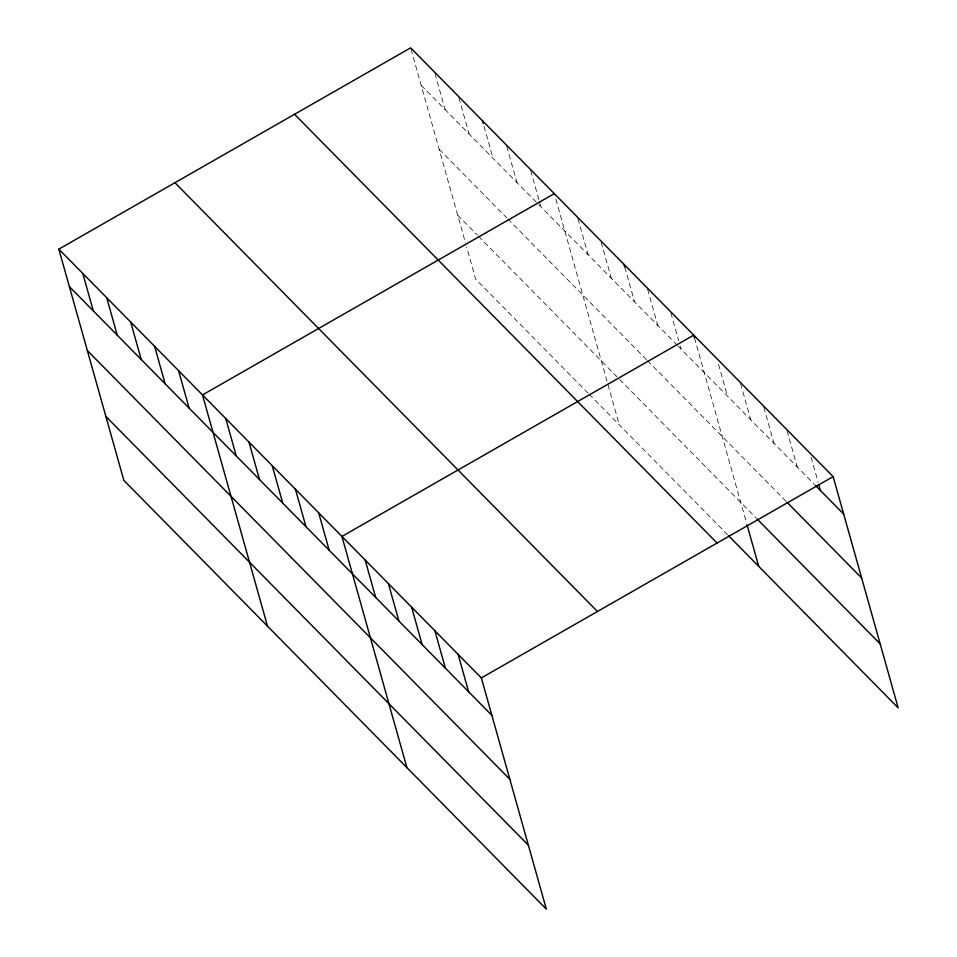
<?xml version="1.0" encoding="UTF-8"?>
<svg xmlns="http://www.w3.org/2000/svg" width="957" height="957" viewBox="0 0 957 957"><rect width="100%" height="100%" fill="white"/><g stroke="black" fill="none" stroke-linecap="round" stroke-linejoin="round"><path stroke-width="0.72" stroke-dasharray="4.79 3.59" d="M421.176 85.305L537.762 203.626M538.803 204.678L676.982 344.903M677.987 345.932L814.383 484.35M439.155 149.256L506.815 217.921M507.856 218.974L646.453 359.629M647.47 360.657L785.888 501.133M457.673 215.134L477.447 235.207M478.488 236.259L755.91 517.797M588.065 393.171L475.641 279.073L466.657 247.109M589.105 394.224L727.404 534.568M811.093 457.207L818.103 482.184M787.073 430.853L797.205 466.92M763.83 407.263L773.974 443.342M740.598 383.685L750.731 419.752M718.528 364.258L727.499 396.174M694.507 337.905L746.616 523.264M670.881 312.939L678.68 340.68M680.248 346.231L681.025 349.006M647.65 289.349L657.782 325.428M624.801 267.159L634.551 301.838M601.163 242.193L611.308 278.26M577.932 218.603L588.065 254.682M555.861 199.188L619.299 424.86M530.752 170.729L538.935 199.857M539.329 201.245L540.884 206.796M506.803 146.421L516.947 182.5M484.039 126.288L493.011 158.204M458.929 97.829L469.062 133.908M434.98 73.533L445.125 109.612M411.043 49.238L465.485 242.934"/><path stroke-width="1.44" d="M58.844 249.143L481.359 677.927L546.351 909.15L123.848 480.378L58.844 249.143L410.649 47.85L833.152 476.622L898.156 707.857L728.409 535.597M554.306 193.637L202.501 394.93L267.493 626.153M481.359 677.927L833.152 476.622M815.4 485.378L843.691 514.088M786.893 502.15L861.659 578.028M756.915 518.814L880.177 643.905M294.553 114.278L717.068 543.05M174.94 182.715L597.455 611.499M69.383 286.61L491.886 715.381M87.35 350.549L509.854 779.321M105.868 416.427L528.372 845.21M818.893 484.96L820.448 490.498M694.507 337.905L693.729 335.129L341.924 536.434L406.916 767.658M746.998 524.651L758.722 566.353M624.012 264.383L624.801 267.159M482.472 120.738L483.261 123.513M458.116 654.337L468.643 691.803M434.885 630.759L445.412 668.213M411.642 607.181L422.169 644.635M388.398 583.591L398.937 621.057M365.167 560.012L375.694 597.467M318.693 512.844L329.22 550.311M295.45 489.266L305.977 526.721M272.219 465.676L282.746 503.143M248.976 442.098L259.503 479.553M225.744 418.52L236.271 455.975M178.564 370.634L189.091 408.089M154.615 346.338L165.142 383.793M130.678 322.042L141.205 359.497M106.729 297.747L117.256 335.201M82.792 273.451L93.319 310.905"/></g></svg>
